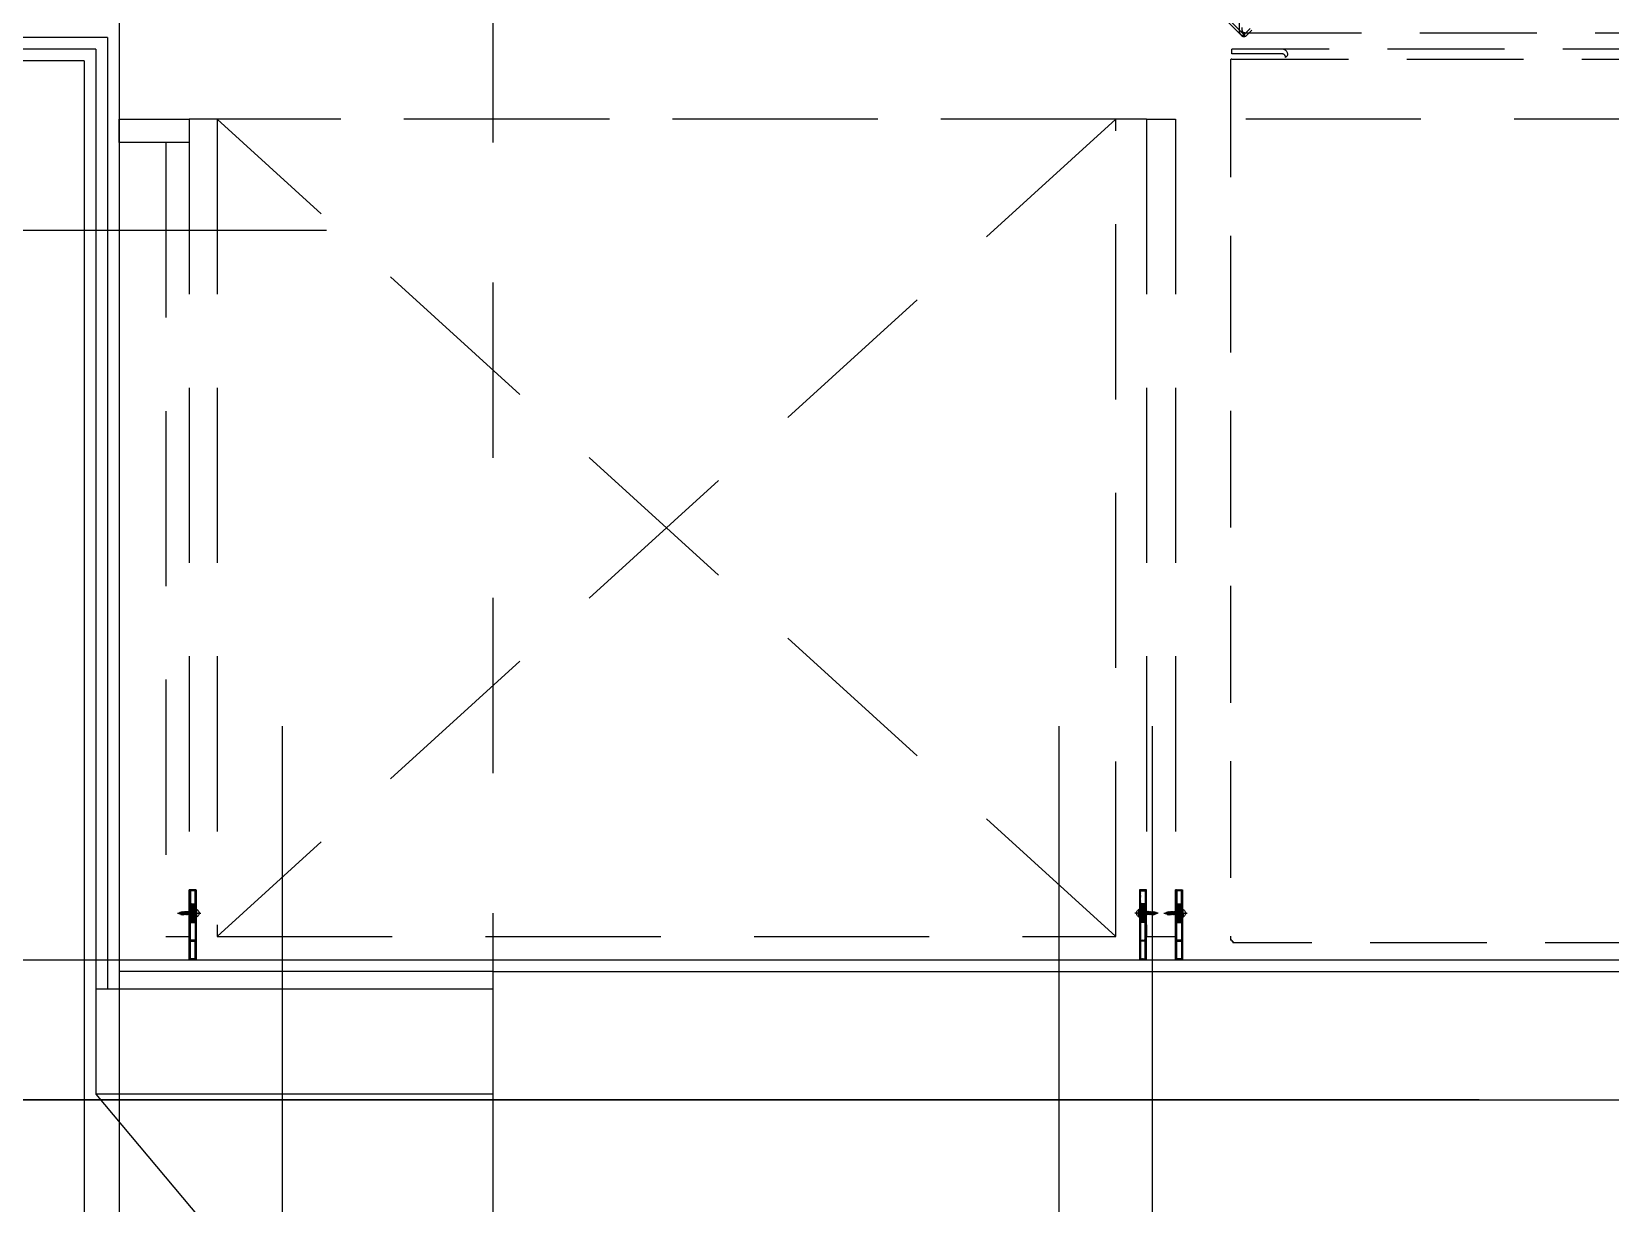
# Model space of a CAD drawing. Header units: millimetres. Extents: x 7294529 to 7346664, y 234399 to 276449.
# Drawn here: x 7334724 to 7336077, y 247201 to 248204 of the extents above; entities that cross this region are included whole.
import ezdxf
from ezdxf.xclip import XClip

# ---------------------------------------------------------------- set-up
doc = ezdxf.new("R2010")
doc.units = ezdxf.units.MM
doc.header["$LTSCALE"] = 100
doc.header["$XCLIPFRAME"] = 2
for name, pattern in [('ST-DASH', [2.7, 1.5, -1.2]), ('U-59B-EX$0$( Hidden )', [0.375, 0.25, -0.125]), ('U-59B-EX$0$CEN', [62, 60, -1, 0, -1]), ('U-59B-EX$0$HID', [2.3, 1.5, -0.8])]:
    doc.linetypes.add(name, pattern=pattern)
for name, color, linetype in [('U-59B-EX$0$CEN', 1, 'U-59B-EX$0$CEN'), ('U-59B-EX$0$CON', 2, 'Continuous'), ('U-59B-EX$0$F-주방가구', 6, 'Continuous'), ('U-59B-EX$0$FIN', 5, 'Continuous'), ('U-59B-EX$0$FUR_미설치가구', 8, 'U-59B-EX$0$HID'), ('U-59B-EX$0$INSUL_line', 8, 'Continuous'), ('U-59B-EX$0$OPEN', 1, 'U-59B-EX$0$HID'), ('U-59B-EX$0$S-ELE', 4, 'Continuous'), ('U-59B-EX$0$WAL', 3, 'Continuous'), ('결로방지', 4, 'ST-DASH')]:
    doc.layers.add(name, color=color, linetype=linetype)
doc.layers.add('U-59B-EX$0$MC', color=152, linetype='Continuous', plot=False)

# ---------------------------------------------------------------- blocks, each defined once
blk = doc.blocks.new('U-59B-EX$0$냉장고_1')
at = {"layer": 'U-59B-EX$0$F-주방가구', "color": 8, "linetype": 'U-59B-EX$0$( Hidden )', "ltscale": 4}
for p, q in [((-756.7, -518.5), (-756.7, 391.1)), ((-779.2, -507.3), (-779.2, 23.5)), ((-765.2, 15), (-765.2, -518.5)), ((0, 0), (0, -517.5)), ((-760.2, -470.5), (-758.2, -472.4)), ((-761.2, -475.4), (-761.2, -518.5)), ((-779.7, -511.8), (-815.1, -511.8)), ((-809.4, -542.8), (-776.8, -510.3)), ((-778.3, -508.8), (-802.6, -533.2)), ((-783.7, -509.8), (-779.7, -509.8)), ((-778.3, -507.4), (-782.8, -502.8)), ((-781.4, -501.4), (-776.8, -506)), ((-779.2, -507.3), (-779.2, -509.3)), ((-777.2, -507.3), (-779.2, -507.3)), ((-777.2, -509.3), (-777.2, -507.3)), ((-761.2, -518.5), (-765.2, -518.5)), ((-755.5, -519.7), (-2.2, -519.7)), ((-2.2, -518.5), (-2.2, -519.7)), ((-2.2, -518.5), (-1.2, -518.5)), ((-1.2, -517.5), (0, -517.5)), ((-1.2, -518.5), (-1.2, -517.5))]:
    blk.add_line(p, q, dxfattribs=at)
for centre, radius, start, end in [((-760.2, -475.5), 5, 90.5, 180), ((-758.2, -475.4), 3, 90.5, 180), ((-781.7, -507.3), 2.5, 270, 0), ((-779.7, -509.3), 0.5, 270, 0), ((-779.7, -509.3), 2.5, 270, 0), ((-779, -508.1), 1, 315, 45), ((-779, -508.1), 3, 315, 45), ((-755.5, -518.5), 1.2, 180, 270)]:
    blk.add_arc(centre, radius, start, end, dxfattribs=at)
blk = doc.blocks.new('U-59B-EX$0$냉장고장_4')
at = {"layer": 'U-59B-EX$0$FUR_미설치가구', "linetype": 'U-59B-EX$0$HID'}
h = blk.add_hatch(dxfattribs=at)
h.set_pattern_fill('ANSI31', color=256, scale=0.1)
h.set_pattern_definition([(45, (-114138.913224, -498505.500459), (-0.00883883476483, 0.00883883476483), [])])
h.paths.add_polyline_path([(20, 262.9), (20, 268.9), (-40, 268.9), (-40, 262.9)])
h.paths.add_polyline_path([(-28, 263.9), (-39, 263.9), (-39, 267.9), (-28, 267.9)], flags=16)
h.paths.add_polyline_path([(-12, 267.9), (3, 267.9), (3, 263.9), (-12, 263.9)], flags=16)
h.paths.add_polyline_path([(4, 267.9), (19, 267.9), (19, 263.9), (4, 263.9)], flags=16)
for p, q in [((-680, 288.9), (0, 288.9)), ((0, 288.9), (0, 268.9)), ((-21.5, 273.1), (-18.4, 274)), ((-20.9, 273.6), (-21.5, 273.1)), ((-21.5, 272.2), (-18.5, 273.1)), ((-21.5, 273.1), (-21, 273)), ((-21, 272.7), (-21.5, 272.2)), ((-21.5, 271.3), (-18.5, 272.3)), ((-21.5, 272.2), (-21, 272.1)), ((-21, 271.8), (-21.5, 271.3)), ((-21.5, 271.3), (-21, 271.2)), ((-21.5, 270.4), (-18.5, 271.3)), ((-21, 270.9), (-21.5, 270.4)), ((-21.4, 274.9), (-18.7, 275.9)), ((-20.9, 275.4), (-21.4, 274.9)), ((-21.4, 274), (-18.4, 275)), ((-21.4, 274.9), (-20.9, 274.8)), ((-20.9, 274.5), (-21.4, 274)), ((-21.4, 274), (-20.9, 273.9)), ((-21.1, 275.8), (-19, 276.8)), ((-20.6, 276.3), (-21.1, 275.8)), ((-21.1, 275.8), (-20.8, 275.7)), ((-21, 273), (-18.9, 273.6)), ((-21, 272.7), (-19, 273.3)), ((-21, 272.7), (-21, 273)), ((-21, 272.1), (-19, 272.7)), ((-21, 271.8), (-19, 272.4)), ((-21, 271.8), (-21, 272.1)), ((-21, 271.2), (-19, 271.8)), ((-21, 270.9), (-19, 271.5)), ((-21, 270.9), (-21, 271.2)), ((-21, 270.3), (-19, 270.9)), ((-21, 269.9), (-19, 270.6)), ((-20.9, 275.4), (-19.2, 276)), ((-20.8, 275.7), (-20.9, 275.4)), ((-20.9, 275.1), (-20.9, 275.4)), ((-20.9, 274.8), (-18.9, 275.4)), ((-20.9, 274.5), (-18.9, 275.1)), ((-20.9, 274.5), (-20.9, 274.8)), ((-20.9, 273.9), (-18.9, 274.5)), ((-20.9, 273.6), (-18.9, 274.2)), ((-20.9, 273.6), (-20.9, 273.9)), ((-20.8, 276.6), (-19.4, 277.6)), ((-20.4, 277.1), (-20.8, 276.6)), ((-20.8, 276.6), (-20.5, 276.5)), ((-20.8, 275.7), (-19.3, 276.3)), ((-20.6, 276.3), (-19.5, 276.9)), ((-20.5, 276.5), (-20.6, 276.3)), ((-20.5, 276.5), (-19.7, 277.1)), ((-20.4, 277.1), (-19.9, 277.7)), ((-19.9, 277.9), (-20.1, 277.5)), ((-19.9, 278.9), (-20, 258.9)), ((-19.9, 277.9), (-19.9, 277.7)), ((-19.9, 277.7), (-19.4, 277.6)), ((-19.4, 277.6), (-19.7, 277.1)), ((-19.7, 277.2), (-19.5, 276.9)), ((-19.5, 276.9), (-19, 276.8)), ((-19, 276.8), (-19.3, 276.3)), ((-19.3, 276.3), (-19.2, 276)), ((-19.2, 276), (-18.7, 275.9)), ((-19, 273.3), (-18.9, 273.6)), ((-19, 273.3), (-18.5, 273.1)), ((-18.5, 273.1), (-19, 272.7)), ((-19, 272.4), (-19, 272.7)), ((-19, 272.4), (-18.5, 272.3)), ((-18.5, 272.3), (-19, 271.8)), ((-19, 271.5), (-19, 271.8)), ((-19, 271.5), (-18.5, 271.3)), ((-18.5, 271.3), (-19, 270.9)), ((-19, 270.6), (-19, 270.9)), ((-19, 270.6), (-18.5, 270.4)), ((-18.7, 275.9), (-18.9, 275.4)), ((-18.9, 275.1), (-18.9, 275.4)), ((-18.9, 275.1), (-18.4, 275)), ((-18.4, 275), (-18.9, 274.5)), ((-18.9, 274.2), (-18.9, 274.5)), ((-18.9, 274.2), (-18.4, 274)), ((-18.4, 274), (-18.9, 273.6)), ((-700, 268.9), (0, 268.9)), ((-700, -551.1), (-700, 268.9)), ((-23.5, 262.6), (-23.5, 262.9)), ((-16.5, 262.8), (-23.5, 262.9)), ((-16.7, 262.3), (-23.3, 262.4)), ((-21.5, 270.4), (-21, 270.3)), ((-21.5, 269.5), (-18.5, 270.4)), ((-21, 269.9), (-21.5, 269.5)), ((-21.5, 269.5), (-21, 269.3)), ((-21.5, 268.5), (-18.5, 269.4)), ((-21, 269), (-21.5, 268.5)), ((-21.5, 268.5), (-21, 268.4)), ((-21.5, 267.5), (-18.5, 268.5)), ((-21, 268), (-21.5, 267.5)), ((-21.5, 266.6), (-18.5, 267.6)), ((-21.5, 267.5), (-21, 267.4)), ((-21, 267.1), (-21.5, 266.6)), ((-21.5, 266.6), (-21, 266.5)), ((-21.5, 265.6), (-18.5, 266.6)), ((-21, 266.1), (-21.5, 265.6)), ((-21.5, 265.6), (-21, 265.5)), ((-18.5, 265.3), (-21.5, 265.3)), ((-21.5, 262.9), (-21.5, 265.3)), ((-21, 269.9), (-21, 270.3)), ((-21, 269.3), (-19, 270)), ((-21, 269), (-19, 269.6)), ((-21, 269), (-21, 269.3)), ((-21, 268.4), (-19, 269)), ((-21, 268), (-19, 268.6)), ((-21, 268), (-21, 268.4)), ((-21, 267.4), (-19, 268)), ((-21, 267.1), (-19, 267.7)), ((-21, 267.1), (-21, 267.4)), ((-21, 266.5), (-19, 267.1)), ((-21, 266.1), (-19, 266.7)), ((-21, 266.1), (-21, 266.5)), ((-21, 265.5), (-19, 266.1)), ((-21, 265.3), (-19, 266)), ((-21, 265.3), (-21, 265.5)), ((-19.8, 261), (-20.2, 261)), ((-20.2, 260.4), (-20.2, 261)), ((-20, 265.3), (-18.5, 265.8)), ((-19.8, 260.4), (-19.8, 261)), ((-18.5, 270.4), (-19, 270)), ((-19, 269.6), (-19, 270)), ((-19, 269.6), (-18.5, 269.4)), ((-18.5, 269.4), (-19, 269)), ((-19, 268.6), (-19, 269)), ((-19, 268.6), (-18.5, 268.5)), ((-18.5, 268.5), (-19, 268)), ((-19, 267.7), (-19, 268)), ((-19, 267.7), (-18.5, 267.6)), ((-18.5, 267.6), (-19, 267.1)), ((-19, 266.7), (-19, 267.1)), ((-19, 266.7), (-18.5, 266.6)), ((-18.5, 266.6), (-19, 266.1)), ((-19, 266), (-19, 266.1)), ((-19, 266), (-18.5, 265.8)), ((-18.5, 265.8), (-19, 265.4)), ((-19, 265.3), (-19, 265.4)), ((-18.5, 262.9), (-18.5, 265.3)), ((-16.5, 262.5), (-16.5, 262.8)), ((0, -525), (-700, 245)), ((-700, -525), (0, 245)), ((-700, -551.1), (0, -551.1)), ((-700, -551.1), (-700, -576.1)), ((-40, -545.2), (-39.9, -545.1)), ((-40, -545.6), (-39.5, -545.1)), ((-40, -546.1), (-39, -545.1)), ((-40, -546.5), (-38.6, -545.1)), ((-40, -547), (-38.1, -545.1)), ((-40, -545.1), (20, -545.1)), ((-40, -551.1), (-40, -545.1)), ((-40, -547.4), (-39, -546.4)), ((-40, -547.9), (-39, -546.9)), ((-40, -548.3), (-39, -547.3)), ((-40, -548.8), (-39, -547.8)), ((-40, -549.2), (-39, -548.2)), ((-40, -549.7), (-39, -548.7)), ((-40, -550.1), (-39, -549.1)), ((-40, -550.6), (-39, -549.6)), ((-40, -551), (-39, -550)), ((20, -551.1), (-40, -551.1)), ((-39.7, -551.1), (-38.7, -550.1)), ((-39.2, -551.1), (-38.2, -550.1)), ((-28, -546.1), (-39, -546.1)), ((-39, -546.1), (-39, -550.1)), ((-39, -550.1), (-28, -550.1)), ((-38.8, -551.1), (-37.8, -550.1)), ((-38.7, -546.1), (-37.7, -545.1)), ((-38.3, -551.1), (-37.3, -550.1)), ((-38.2, -546.1), (-37.2, -545.1)), ((-37.9, -551.1), (-36.9, -550.1)), ((-37.8, -546.1), (-36.8, -545.1)), ((-37.4, -551.1), (-36.4, -550.1)), ((-37.3, -546.1), (-36.3, -545.1)), ((-37, -551.1), (-36, -550.1)), ((-36.9, -546.1), (-35.9, -545.1)), ((-36.5, -551.1), (-35.5, -550.1)), ((-36.4, -546.1), (-35.4, -545.1)), ((-36.1, -551.1), (-35.1, -550.1)), ((-36, -546.1), (-35, -545.1)), ((-35.6, -546.1), (-34.6, -545.1)), ((-35.6, -551.1), (-34.6, -550.1)), ((-35.2, -551.1), (-34.2, -550.1)), ((-35.1, -546.1), (-34.1, -545.1)), ((-34.7, -546.1), (-33.7, -545.1)), ((-34.7, -551.1), (-33.7, -550.1)), ((-34.3, -551.1), (-33.3, -550.1)), ((-34.2, -546.1), (-33.2, -545.1)), ((-33.8, -546.1), (-32.8, -545.1)), ((-33.8, -551.1), (-32.8, -550.1)), ((-33.4, -551.1), (-32.4, -550.1)), ((-33.3, -546.1), (-32.3, -545.1)), ((-32.9, -546.1), (-31.9, -545.1)), ((-32.9, -551.1), (-31.9, -550.1)), ((-32.5, -551.1), (-31.5, -550.1)), ((-32.4, -546.1), (-31.4, -545.1)), ((-32, -546.1), (-31, -545.1)), ((-32, -551.1), (-31, -550.1)), ((-31.6, -551.1), (-30.6, -550.1)), ((-31.5, -546.1), (-30.5, -545.1)), ((-31.1, -546.1), (-30.1, -545.1)), ((-31.1, -551.1), (-30.1, -550.1)), ((-30.7, -551.1), (-29.7, -550.1)), ((-30.6, -546.1), (-29.6, -545.1)), ((-30.2, -546.1), (-29.2, -545.1)), ((-30.2, -551.1), (-29.2, -550.1)), ((-29.8, -551.1), (-28.8, -550.1)), ((-29.7, -546.1), (-28.7, -545.1)), ((-29.3, -546.1), (-28.3, -545.1)), ((-29.3, -551.1), (-28.3, -550.1)), ((-28.9, -551.1), (-22.9, -545.1)), ((-28.8, -546.1), (-27.8, -545.1)), ((-28.4, -546.1), (-27.4, -545.1)), ((-28.4, -551.1), (-22.4, -545.1)), ((-28, -546.2), (-26.9, -545.1)), ((-28, -546.7), (-26.5, -545.1)), ((-28, -547.1), (-26, -545.1)), ((-28, -547.6), (-25.6, -545.1)), ((-28, -548), (-25.1, -545.1)), ((-28, -548.5), (-24.7, -545.1)), ((-28, -548.9), (-24.2, -545.1)), ((-28, -549.4), (-23.8, -545.1)), ((-28, -549.8), (-23.3, -545.1)), ((-28, -551.1), (-22, -545.1)), ((-28, -550.1), (-28, -546.1)), ((-27.5, -551.1), (-21.5, -545.1)), ((-27.1, -551.1), (-21.1, -545.1)), ((-26.6, -551.1), (-20.6, -545.1)), ((-26.2, -551.1), (-20.2, -545.1)), ((-25.7, -551.1), (-19.7, -545.1)), ((-25.3, -551.1), (-19.3, -545.1)), ((-24.8, -551.1), (-18.8, -545.1)), ((-24.4, -551.1), (-18.4, -545.1)), ((-23.9, -551.1), (-17.9, -545.1)), ((-23.5, -544.9), (-23.5, -545.2)), ((-16.5, -545.1), (-23.5, -545.2)), ((-23.5, -551.1), (-17.5, -545.1)), ((-16.7, -544.6), (-23.3, -544.7)), ((-23, -551.1), (-17, -545.1)), ((-22.6, -551.1), (-16.6, -545.1)), ((-22.1, -551.1), (-16.1, -545.1)), ((-21.7, -551.1), (-15.7, -545.1)), ((-21.5, -545.1), (-21.5, -547.6)), ((-18.5, -547.6), (-21.5, -547.6)), ((-21.5, -547.9), (-21, -547.8)), ((-21, -548.4), (-21.5, -547.9)), ((-21.5, -547.9), (-18.5, -548.9)), ((-21.5, -548.9), (-21, -548.8)), ((-21, -549.4), (-21.5, -548.9)), ((-21.5, -548.9), (-18.5, -549.8)), ((-21.5, -549.8), (-21, -549.7)), ((-21, -550.3), (-21.5, -549.8)), ((-21.5, -549.8), (-18.5, -550.8)), ((-21.5, -550.8), (-21, -550.6)), ((-21, -551.2), (-21.5, -550.8)), ((-21.5, -550.8), (-18.5, -551.7)), ((-21.5, -551.7), (-21, -551.6)), ((-21, -552.2), (-21.5, -551.7)), ((-21.5, -551.7), (-18.5, -552.7)), ((-21.5, -552.7), (-21, -552.5)), ((-21, -553.1), (-21.5, -552.7)), ((-21.5, -552.7), (-18.5, -553.6)), ((-21.5, -553.6), (-21, -553.5)), ((-21, -554.1), (-21.5, -553.6)), ((-21.5, -553.6), (-18.5, -554.6)), ((-21.5, -554.5), (-21, -554.3)), ((-21, -554.9), (-21.5, -554.5)), ((-21.5, -554.5), (-18.5, -555.4)), ((-21.2, -551.1), (-15.2, -545.1)), ((-21, -547.6), (-19, -548.3)), ((-21, -547.6), (-21, -547.8)), ((-21, -547.8), (-19, -548.4)), ((-21, -548.4), (-21, -548.8)), ((-21, -548.4), (-19, -549)), ((-21, -548.8), (-19, -549.4)), ((-21, -549.4), (-21, -549.7)), ((-21, -549.4), (-19, -550)), ((-21, -549.7), (-19, -550.3)), ((-21, -550.3), (-21, -550.6)), ((-21, -550.3), (-19, -550.9)), ((-21, -550.6), (-19, -551.3)), ((-21, -551.2), (-21, -551.6)), ((-21, -551.2), (-19, -551.9)), ((-21, -551.6), (-19, -552.2)), ((-21, -552.2), (-21, -552.5)), ((-21, -552.2), (-19, -552.8)), ((-21, -552.5), (-19, -553.2)), ((-21, -553.1), (-21, -553.5)), ((-21, -553.1), (-19, -553.8)), ((-21, -553.5), (-19, -554.1)), ((-21, -554.1), (-19, -554.7)), ((-21, -554.1), (-21, -554.3)), ((-21, -554.3), (-19, -555)), ((-20.8, -551.1), (-14.8, -545.1)), ((-20.3, -551.1), (-14.3, -545.1)), ((-20.2, -542.6), (-20.2, -543.3)), ((-19.8, -543.3), (-20.2, -543.3)), ((-19.9, -561.1), (-20, -541.1)), ((-20, -547.6), (-18.5, -548.1)), ((-19.9, -551.1), (-13.9, -545.1)), ((-19.8, -542.6), (-19.8, -543.3)), ((-19.4, -551.1), (-13.4, -545.1)), ((-19, -551.1), (-13, -545.1)), ((-19, -547.6), (-19, -547.7)), ((-18.5, -548.1), (-19, -547.7)), ((-19, -548.3), (-18.5, -548.1)), ((-19, -548.3), (-19, -548.4)), ((-18.5, -548.9), (-19, -548.4)), ((-19, -549), (-18.5, -548.9)), ((-19, -549), (-19, -549.4)), ((-18.5, -549.8), (-19, -549.4)), ((-19, -550), (-18.5, -549.8)), ((-19, -550), (-19, -550.3)), ((-18.5, -550.8), (-19, -550.3)), ((-19, -550.9), (-18.5, -550.8)), ((-19, -550.9), (-19, -551.3)), ((-18.5, -551.7), (-19, -551.3)), ((-19, -551.9), (-18.5, -551.7)), ((-19, -551.9), (-19, -552.2)), ((-18.5, -552.7), (-19, -552.2)), ((-19, -552.8), (-18.5, -552.7)), ((-19, -552.8), (-19, -553.2)), ((-18.5, -553.6), (-19, -553.2)), ((-19, -553.8), (-18.5, -553.6)), ((-19, -553.8), (-19, -554.1)), ((-18.5, -554.6), (-19, -554.1)), ((-18.5, -545.1), (-18.5, -547.6)), ((-18.5, -551.1), (-12.5, -545.1)), ((-18.1, -551.1), (-12.1, -545.1)), ((-17.7, -551.1), (-11.7, -545.1)), ((-17.2, -551.1), (-11.2, -545.1)), ((-16.8, -551.1), (-12, -546.4)), ((-16.5, -544.8), (-16.5, -545.1)), ((-16.3, -551.1), (-12, -546.8)), ((-15.9, -551.1), (-12, -547.3)), ((-15.4, -551.1), (-12, -547.7)), ((-15, -551.1), (-12, -548.2)), ((-14.5, -551.1), (-12, -548.6)), ((-14.1, -551.1), (-12, -549.1)), ((-13.6, -551.1), (-12, -549.5)), ((-13.2, -551.1), (-12, -550)), ((-12.7, -551.1), (-11.7, -550.1)), ((-12.3, -551.1), (-11.3, -550.1)), ((-12, -546.1), (3, -546.1)), ((-12, -550.1), (-12, -546.1)), ((3, -550.1), (-12, -550.1)), ((-11.8, -546.1), (-10.8, -545.1)), ((-11.8, -551.1), (-10.8, -550.1)), ((-11.4, -551.1), (-10.4, -550.1)), ((-11.3, -546.1), (-10.3, -545.1)), ((-10.9, -546.1), (-9.9, -545.1)), ((-10.9, -551.1), (-9.9, -550.1)), ((-10.5, -551.1), (-9.5, -550.1)), ((-10.4, -546.1), (-9.4, -545.1)), ((-10, -546.1), (-9, -545.1)), ((-10, -551.1), (-9, -550.1)), ((-9.6, -551.1), (-8.6, -550.1)), ((-9.5, -546.1), (-8.5, -545.1)), ((-9.1, -546.1), (-8.1, -545.1)), ((-9.1, -551.1), (-8.1, -550.1)), ((-8.7, -551.1), (-7.7, -550.1)), ((-8.6, -546.1), (-7.6, -545.1)), ((-8.2, -546.1), (-7.2, -545.1)), ((-8.2, -551.1), (-7.2, -550.1)), ((-7.8, -551.1), (-6.8, -550.1)), ((-7.7, -546.1), (-6.7, -545.1)), ((-7.3, -546.1), (-6.3, -545.1)), ((-7.3, -551.1), (-6.3, -550.1)), ((-6.9, -551.1), (-5.9, -550.1)), ((-6.8, -546.1), (-5.8, -545.1)), ((-6.4, -546.1), (-5.4, -545.1)), ((-6.4, -551.1), (-5.4, -550.1)), ((-6, -551.1), (-5, -550.1)), ((-5.9, -546.1), (-4.9, -545.1)), ((-5.5, -546.1), (-4.5, -545.1)), ((-5.5, -551.1), (-4.5, -550.1)), ((-5.1, -551.1), (-4.1, -550.1)), ((-5, -546.1), (-4, -545.1)), ((-4.6, -546.1), (-3.6, -545.1)), ((-4.6, -551.1), (-3.6, -550.1)), ((-4.2, -551.1), (-3.2, -550.1)), ((-4.1, -546.1), (-3.1, -545.1)), ((-3.7, -546.1), (-2.7, -545.1)), ((-3.7, -551.1), (-2.7, -550.1)), ((-3.3, -551.1), (-2.3, -550.1)), ((-3.2, -546.1), (-2.2, -545.1)), ((-2.8, -546.1), (-1.8, -545.1)), ((-2.8, -551.1), (-1.8, -550.1)), ((-2.4, -551.1), (-1.4, -550.1)), ((-2.3, -546.1), (-1.3, -545.1)), ((-1.9, -546.1), (-0.9, -545.1)), ((-1.9, -551.1), (-0.9, -550.1)), ((-1.5, -551.1), (-0.5, -550.1)), ((-1.4, -546.1), (-0.4, -545.1)), ((-1, -546.1), (0, -545.1)), ((-1, -551.1), (0, -550.1)), ((-0.6, -551.1), (0.4, -550.1)), ((-0.5, -546.1), (0.5, -545.1)), ((-0.1, -546.1), (0.9, -545.1)), ((-0.1, -551.1), (0.9, -550.1)), ((0, -551.1), (0, -576.1)), ((0.3, -551.1), (1.3, -550.1)), ((0.4, -546.1), (1.4, -545.1)), ((0.8, -546.1), (1.8, -545.1)), ((0.8, -551.1), (1.8, -550.1)), ((1.2, -551.1), (2.2, -550.1)), ((1.3, -546.1), (2.3, -545.1)), ((1.7, -546.1), (2.7, -545.1)), ((1.7, -551.1), (2.7, -550.1)), ((2.1, -551.1), (4, -549.2)), ((2.2, -546.1), (3.2, -545.1)), ((2.6, -546.1), (3.6, -545.1)), ((2.6, -551.1), (4, -549.7)), ((3, -546.2), (4.1, -545.1)), ((3, -546.6), (4.5, -545.1)), ((3, -547.1), (5, -545.1)), ((3, -546.1), (3, -550.1)), ((3, -547.5), (4, -546.5)), ((3, -548), (4, -547)), ((3, -548.4), (4, -547.4)), ((3, -548.9), (4, -547.9)), ((3, -549.3), (4, -548.3)), ((3, -549.8), (4, -548.8)), ((3, -551.1), (4, -550.1)), ((3.5, -551.1), (4.5, -550.1)), ((3.9, -551.1), (4.9, -550.1)), ((4, -546.1), (19, -546.1)), ((4, -550.1), (4, -546.1)), ((19, -550.1), (4, -550.1)), ((4.3, -551.1), (5.3, -550.1)), ((4.4, -546.1), (5.4, -545.1)), ((4.8, -551.1), (5.8, -550.1)), ((4.9, -546.1), (5.9, -545.1)), ((5.2, -551.1), (6.2, -550.1)), ((5.3, -546.1), (6.3, -545.1)), ((5.7, -551.1), (6.7, -550.1)), ((5.8, -546.1), (6.8, -545.1)), ((6.1, -551.1), (7.1, -550.1)), ((6.2, -546.1), (7.2, -545.1)), ((6.6, -551.1), (7.6, -550.1)), ((6.7, -546.1), (7.7, -545.1)), ((7, -551.1), (8, -550.1)), ((7.1, -546.1), (8.1, -545.1)), ((7.5, -551.1), (8.5, -550.1)), ((7.6, -546.1), (8.6, -545.1)), ((7.9, -551.1), (8.9, -550.1)), ((8, -546.1), (9, -545.1)), ((8.4, -551.1), (9.4, -550.1)), ((8.5, -546.1), (9.5, -545.1)), ((8.8, -551.1), (9.8, -550.1)), ((8.9, -546.1), (9.9, -545.1)), ((9.3, -546.1), (10.3, -545.1)), ((9.3, -551.1), (10.3, -550.1)), ((9.7, -551.1), (10.7, -550.1)), ((9.8, -546.1), (10.8, -545.1)), ((10.2, -546.1), (11.2, -545.1)), ((10.2, -551.1), (11.2, -550.1)), ((10.6, -551.1), (11.6, -550.1)), ((10.7, -546.1), (11.7, -545.1)), ((11.1, -546.1), (12.1, -545.1)), ((11.1, -551.1), (12.1, -550.1)), ((11.5, -551.1), (12.5, -550.1)), ((11.6, -546.1), (12.6, -545.1)), ((12, -546.1), (13, -545.1)), ((12, -551.1), (13, -550.1)), ((12.4, -551.1), (13.4, -550.1)), ((12.5, -546.1), (13.5, -545.1)), ((12.9, -546.1), (13.9, -545.1)), ((12.9, -551.1), (13.9, -550.1)), ((13.3, -551.1), (14.3, -550.1)), ((13.4, -546.1), (14.4, -545.1)), ((13.8, -546.1), (14.8, -545.1)), ((13.8, -551.1), (14.8, -550.1)), ((14.2, -551.1), (15.2, -550.1)), ((14.3, -546.1), (15.3, -545.1)), ((14.7, -546.1), (15.7, -545.1)), ((14.7, -551.1), (15.7, -550.1)), ((15.1, -551.1), (16.1, -550.1)), ((15.2, -546.1), (16.2, -545.1)), ((15.6, -546.1), (16.6, -545.1)), ((15.6, -551.1), (16.6, -550.1)), ((16, -551.1), (17, -550.1)), ((16.1, -546.1), (17.1, -545.1)), ((16.5, -546.1), (17.5, -545.1)), ((16.5, -551.1), (17.5, -550.1)), ((16.9, -551.1), (17.9, -550.1)), ((17, -546.1), (18, -545.1)), ((17.4, -546.1), (18.4, -545.1)), ((17.4, -551.1), (18.4, -550.1)), ((17.8, -551.1), (18.8, -550.1)), ((17.9, -546.1), (18.9, -545.1)), ((18.3, -546.1), (19.3, -545.1)), ((18.3, -551.1), (20, -549.4)), ((18.7, -551.1), (20, -549.9)), ((18.8, -546.1), (19.8, -545.1)), ((19, -546.4), (20, -545.4)), ((19, -546.8), (20, -545.8)), ((19, -546.1), (19, -550.1)), ((19, -547.3), (20, -546.3)), ((19, -547.7), (20, -546.7)), ((19, -548.2), (20, -547.2)), ((19, -548.6), (20, -547.6)), ((19, -549.1), (20, -548.1)), ((19, -549.5), (20, -548.5)), ((19, -550), (20, -549)), ((19.2, -551.1), (20, -550.3)), ((19.6, -551.1), (20, -550.7)), ((20, -545.1), (20, -551.1)), ((-21.5, -555.4), (-21, -555.3)), ((-20.9, -555.9), (-21.5, -555.4)), ((-21.5, -555.4), (-18.4, -556.3)), ((-21.4, -556.3), (-20.9, -556.2)), ((-20.9, -556.8), (-21.4, -556.3)), ((-21.4, -556.3), (-18.4, -557.2)), ((-21.4, -557.2), (-20.9, -557.1)), ((-20.9, -557.7), (-21.4, -557.2)), ((-21.4, -557.2), (-18.7, -558.1)), ((-21.1, -558.1), (-20.8, -558)), ((-20.6, -558.6), (-21.1, -558.1)), ((-21.1, -558.1), (-19, -559)), ((-21, -554.9), (-21, -555.3)), ((-21, -554.9), (-19, -555.6)), ((-21, -555.3), (-18.9, -555.9)), ((-20.9, -555.9), (-20.9, -556.2)), ((-20.9, -555.9), (-18.9, -556.5)), ((-20.9, -556.2), (-18.9, -556.8)), ((-20.9, -556.8), (-20.9, -557.1)), ((-20.9, -556.8), (-18.9, -557.4)), ((-20.9, -557.1), (-18.9, -557.7)), ((-20.9, -557.4), (-20.9, -557.7)), ((-20.8, -558), (-20.9, -557.7)), ((-20.9, -557.7), (-19.2, -558.3)), ((-20.8, -558), (-19.3, -558.6)), ((-20.8, -558.9), (-20.5, -558.8)), ((-20.4, -559.4), (-20.8, -558.9)), ((-20.8, -558.9), (-19.4, -559.9)), ((-20.8, -568.4), (-19.4, -567.4)), ((-20.4, -567.9), (-20.8, -568.4)), ((-20.5, -558.8), (-20.6, -558.6)), ((-20.6, -558.6), (-19.5, -559.2)), ((-20.5, -558.8), (-19.7, -559.4)), ((-20.5, -568.5), (-19.7, -567.9)), ((-20.4, -559.4), (-19.9, -560)), ((-20.4, -567.9), (-19.9, -567.3)), ((-19.9, -560.1), (-20.1, -559.8)), ((-19.9, -567.1), (-20.1, -567.5)), ((-19.9, -566.1), (-20, -586.1)), ((-19.9, -560), (-19.4, -559.9)), ((-19.9, -560.1), (-19.9, -560)), ((-19.9, -567.1), (-19.9, -567.3)), ((-19.9, -567.3), (-19.4, -567.4)), ((-19.7, -559.4), (-19.5, -559.2)), ((-19.4, -559.9), (-19.7, -559.4)), ((-19.4, -567.4), (-19.7, -567.9)), ((-19.7, -567.8), (-19.5, -568.1)), ((-19.5, -559.2), (-19, -559)), ((-19.3, -558.6), (-19.2, -558.3)), ((-19, -559), (-19.3, -558.6)), ((-19.2, -558.3), (-18.7, -558.1)), ((-19, -554.7), (-18.5, -554.6)), ((-19, -554.7), (-19, -555)), ((-18.5, -555.4), (-19, -555)), ((-19, -555.6), (-18.5, -555.4)), ((-19, -555.6), (-18.9, -555.9)), ((-18.4, -556.3), (-18.9, -555.9)), ((-18.9, -556.5), (-18.4, -556.3)), ((-18.9, -556.5), (-18.9, -556.8)), ((-18.4, -557.2), (-18.9, -556.8)), ((-18.9, -557.4), (-18.4, -557.2)), ((-18.9, -557.4), (-18.9, -557.7)), ((-18.7, -558.1), (-18.9, -557.7)), ((-700, -576.1), (0, -576.1)), ((-700, -1706.1), (-700, -576.1)), ((-40, -576.2), (-39.9, -576.1)), ((-40, -576.7), (-39.5, -576.1)), ((-40, -577.1), (-39, -576.1)), ((-40, -577.6), (-38.6, -576.1)), ((-40, -578), (-38.1, -576.1)), ((20, -576.1), (-40, -576.1)), ((-40, -576.1), (-40, -582.1)), ((-40, -578.5), (-39, -577.5)), ((-40, -578.9), (-39, -577.9)), ((-40, -579.4), (-39, -578.4)), ((-40, -579.8), (-39, -578.8)), ((-40, -580.3), (-39, -579.3)), ((-40, -580.7), (-39, -579.7)), ((-40, -581.2), (-39, -580.2)), ((-40, -581.6), (-39, -580.6)), ((-40, -582.1), (-39, -581.1)), ((-39.6, -582.1), (-38.6, -581.1)), ((-39.2, -582.1), (-38.2, -581.1)), ((-39, -577.1), (-28, -577.1)), ((-39, -581.1), (-39, -577.1)), ((-28, -581.1), (-39, -581.1)), ((-38.7, -577.1), (-37.7, -576.1)), ((-38.7, -582.1), (-37.7, -581.1)), ((-38.3, -582.1), (-37.3, -581.1)), ((-38.2, -577.1), (-37.2, -576.1)), ((-37.8, -577.1), (-36.8, -576.1)), ((-37.8, -582.1), (-36.8, -581.1)), ((-37.4, -582.1), (-36.4, -581.1)), ((-37.3, -577.1), (-36.3, -576.1)), ((-36.9, -577.1), (-35.9, -576.1)), ((-36.9, -582.1), (-35.9, -581.1)), ((-36.5, -582.1), (-35.5, -581.1)), ((-36.4, -577.1), (-35.4, -576.1)), ((-36, -577.1), (-35, -576.1)), ((-36, -582.1), (-35, -581.1)), ((-35.6, -582.1), (-34.6, -581.1)), ((-35.5, -577.1), (-34.5, -576.1)), ((-35.1, -577.1), (-34.1, -576.1)), ((-35.1, -582.1), (-34.1, -581.1)), ((-34.7, -582.1), (-33.7, -581.1)), ((-34.6, -577.1), (-33.6, -576.1)), ((-34.2, -577.1), (-33.2, -576.1)), ((-34.2, -582.1), (-33.2, -581.1)), ((-33.8, -582.1), (-32.8, -581.1)), ((-33.7, -577.1), (-32.7, -576.1)), ((-33.3, -577.1), (-32.3, -576.1)), ((-33.3, -582.1), (-32.3, -581.1)), ((-32.9, -582.1), (-31.9, -581.1)), ((-32.8, -577.1), (-31.8, -576.1)), ((-32.4, -577.1), (-31.4, -576.1)), ((-32.4, -582.1), (-31.4, -581.1)), ((-32, -582.1), (-31, -581.1)), ((-31.9, -577.1), (-30.9, -576.1)), ((-31.5, -577.1), (-30.5, -576.1)), ((-31.5, -582.1), (-30.5, -581.1)), ((-31.1, -582.1), (-30.1, -581.1)), ((-31, -577.1), (-30, -576.1)), ((-30.6, -577.1), (-29.6, -576.1)), ((-30.6, -582.1), (-29.6, -581.1)), ((-30.2, -582.1), (-29.2, -581.1)), ((-30.1, -577.1), (-29.1, -576.1)), ((-29.7, -577.1), (-28.7, -576.1)), ((-29.7, -582.1), (-28.7, -581.1)), ((-29.3, -582.1), (-28.3, -581.1)), ((-29.2, -577.1), (-28.2, -576.1)), ((-28.8, -577.1), (-27.8, -576.1)), ((-28.8, -582.1), (-22.8, -576.1)), ((-28.4, -582.1), (-22.4, -576.1)), ((-28.3, -577.1), (-27.3, -576.1)), ((-28, -577.3), (-26.9, -576.1)), ((-28, -577.7), (-26.4, -576.1)), ((-28, -578.1), (-26, -576.1)), ((-28, -578.6), (-25.5, -576.1)), ((-28, -579), (-25.1, -576.1)), ((-28, -579.5), (-24.6, -576.1)), ((-28, -579.9), (-24.2, -576.1)), ((-28, -580.4), (-23.7, -576.1)), ((-28, -580.8), (-23.3, -576.1)), ((-28, -577.1), (-28, -581.1)), ((-27.9, -582.1), (-21.9, -576.1)), ((-27.5, -582.1), (-21.5, -576.1)), ((-27, -582.1), (-21, -576.1)), ((-26.6, -582.1), (-20.6, -576.1)), ((-26.1, -582.1), (-20.1, -576.1)), ((-25.7, -582.1), (-19.7, -576.1)), ((-25.2, -582.1), (-19.2, -576.1)), ((-24.8, -582.1), (-18.8, -576.1)), ((-24.4, -582.1), (-18.4, -576.1)), ((-23.9, -582.1), (-17.9, -576.1)), ((-23.5, -582.1), (-17.5, -576.1)), ((-23, -582.1), (-17, -576.1)), ((-22.6, -582.1), (-16.6, -576.1)), ((-22.1, -582.1), (-16.1, -576.1)), ((-21.7, -582.1), (-15.7, -576.1)), ((-21.5, -571.9), (-18.4, -571)), ((-20.9, -571.4), (-21.5, -571.9)), ((-21.5, -572.8), (-18.5, -571.9)), ((-21.5, -571.9), (-21, -572)), ((-21, -572.3), (-21.5, -572.8)), ((-21.5, -573.7), (-18.5, -572.7)), ((-21.5, -572.8), (-21, -572.9)), ((-21, -573.2), (-21.5, -573.7)), ((-21.5, -573.7), (-21, -573.8)), ((-21.5, -574.6), (-18.5, -573.7)), ((-21, -574.1), (-21.5, -574.6)), ((-21.5, -574.6), (-21, -574.7)), ((-21.5, -575.5), (-18.5, -574.6)), ((-21, -575.1), (-21.5, -575.5)), ((-21.5, -575.5), (-21, -575.7)), ((-21.5, -576.5), (-18.5, -575.6)), ((-21, -576), (-21.5, -576.5)), ((-21.5, -576.5), (-21, -576.6)), ((-21.5, -577.5), (-18.5, -576.5)), ((-21, -577), (-21.5, -577.5)), ((-21.5, -578.4), (-18.5, -577.4)), ((-21.5, -577.5), (-21, -577.6)), ((-21, -577.9), (-21.5, -578.4)), ((-21.5, -578.4), (-21, -578.5)), ((-21.5, -579.4), (-18.5, -578.4)), ((-21, -578.9), (-21.5, -579.4)), ((-21.5, -579.4), (-21, -579.5)), ((-18.5, -579.7), (-21.5, -579.7)), ((-21.5, -582.1), (-21.5, -579.7)), ((-21.4, -570.1), (-18.7, -569.1)), ((-20.9, -569.6), (-21.4, -570.1)), ((-21.4, -571), (-18.4, -570)), ((-21.4, -570.1), (-20.9, -570.2)), ((-20.9, -570.5), (-21.4, -571)), ((-21.4, -571), (-20.9, -571.1)), ((-21.2, -582.1), (-15.2, -576.1)), ((-21.1, -569.2), (-19, -568.2)), ((-20.6, -568.7), (-21.1, -569.2)), ((-21.1, -569.2), (-20.8, -569.3)), ((-21, -572), (-18.9, -571.4)), ((-21, -572.3), (-19, -571.7)), ((-21, -572.3), (-21, -572)), ((-21, -572.9), (-19, -572.3)), ((-21, -573.2), (-19, -572.6)), ((-21, -573.2), (-21, -572.9)), ((-21, -573.8), (-19, -573.2)), ((-21, -574.1), (-19, -573.5)), ((-21, -574.1), (-21, -573.8)), ((-21, -574.7), (-19, -574.1)), ((-21, -575.1), (-19, -574.4)), ((-21, -575.1), (-21, -574.7)), ((-21, -575.7), (-19, -575)), ((-21, -576), (-19, -575.4)), ((-21, -576), (-21, -575.7)), ((-21, -576.6), (-19, -576)), ((-21, -577), (-19, -576.4)), ((-21, -577), (-21, -576.6)), ((-21, -577.6), (-19, -577)), ((-21, -577.9), (-19, -577.3)), ((-21, -577.9), (-21, -577.6)), ((-21, -578.5), (-19, -577.9)), ((-21, -578.9), (-19, -578.3)), ((-21, -578.9), (-21, -578.5)), ((-21, -579.5), (-19, -578.9)), ((-21, -579.7), (-19, -579)), ((-21, -579.7), (-21, -579.5)), ((-20.9, -569.6), (-19.2, -569)), ((-20.8, -569.3), (-20.9, -569.6)), ((-20.9, -569.9), (-20.9, -569.6)), ((-20.9, -570.2), (-18.9, -569.6)), ((-20.9, -570.5), (-18.9, -569.9)), ((-20.9, -570.5), (-20.9, -570.2)), ((-20.9, -571.1), (-18.9, -570.5)), ((-20.9, -571.4), (-18.9, -570.8)), ((-20.9, -571.4), (-20.9, -571.1)), ((-20.8, -568.4), (-20.5, -568.5)), ((-20.8, -569.3), (-19.3, -568.7)), ((-20.8, -582.1), (-14.8, -576.1)), ((-20.6, -568.7), (-19.5, -568.1)), ((-20.5, -568.5), (-20.6, -568.7)), ((-20.3, -582.1), (-14.3, -576.1)), ((-20, -579.7), (-18.5, -579.2)), ((-19.9, -582.1), (-13.9, -576.1)), ((-19.5, -568.1), (-19, -568.2)), ((-19.4, -582.1), (-13.4, -576.1)), ((-19, -568.2), (-19.3, -568.7)), ((-19.3, -568.7), (-19.2, -569)), ((-19.2, -569), (-18.7, -569.1)), ((-19, -571.7), (-18.9, -571.4)), ((-19, -571.7), (-18.5, -571.9)), ((-18.5, -571.9), (-19, -572.3)), ((-19, -572.6), (-19, -572.3)), ((-19, -572.6), (-18.5, -572.7)), ((-18.5, -572.7), (-19, -573.2)), ((-19, -573.5), (-19, -573.2)), ((-19, -573.5), (-18.5, -573.7)), ((-18.5, -573.7), (-19, -574.1)), ((-19, -574.4), (-19, -574.1)), ((-19, -574.4), (-18.5, -574.6)), ((-18.5, -574.6), (-19, -575)), ((-19, -575.4), (-19, -575)), ((-19, -575.4), (-18.5, -575.6)), ((-18.5, -575.6), (-19, -576)), ((-19, -576.4), (-19, -576)), ((-19, -582.1), (-13, -576.1)), ((-19, -576.4), (-18.5, -576.5)), ((-18.5, -576.5), (-19, -577)), ((-19, -577.3), (-19, -577)), ((-19, -577.3), (-18.5, -577.4)), ((-18.5, -577.4), (-19, -577.9)), ((-19, -578.3), (-19, -577.9)), ((-19, -578.3), (-18.5, -578.4)), ((-18.5, -578.4), (-19, -578.9)), ((-19, -579), (-19, -578.9)), ((-19, -579), (-18.5, -579.2)), ((-18.5, -579.2), (-19, -579.6)), ((-19, -579.7), (-19, -579.6)), ((-18.7, -569.1), (-18.9, -569.6)), ((-18.9, -569.9), (-18.9, -569.6)), ((-18.9, -569.9), (-18.4, -570)), ((-18.4, -570), (-18.9, -570.5)), ((-18.9, -570.8), (-18.9, -570.5)), ((-18.9, -570.8), (-18.4, -571)), ((-18.4, -571), (-18.9, -571.4)), ((-18.5, -582.1), (-12.5, -576.1)), ((-18.5, -582.1), (-18.5, -579.7)), ((-18.1, -582.1), (-12.1, -576.1)), ((-17.6, -582.1), (-11.6, -576.1)), ((-17.2, -582.1), (-11.2, -576.1)), ((-16.7, -582.1), (-12, -577.4)), ((-16.3, -582.1), (-12, -577.9)), ((-15.8, -582.1), (-12, -578.3)), ((-15.4, -582.1), (-12, -578.8)), ((-14.9, -582.1), (-12, -579.2)), ((-14.5, -582.1), (-12, -579.7)), ((-14, -582.1), (-12, -580.1)), ((-13.6, -582.1), (-12, -580.6)), ((-13.1, -582.1), (-12, -581)), ((-12.7, -582.1), (-11.7, -581.1)), ((-12.2, -582.1), (-11.2, -581.1)), ((3, -577.1), (-12, -577.1)), ((-12, -577.1), (-12, -581.1)), ((-12, -581.1), (3, -581.1)), ((-11.8, -582.1), (-10.8, -581.1)), ((-11.7, -577.1), (-10.7, -576.1)), ((-11.3, -577.1), (-10.3, -576.1)), ((-11.3, -582.1), (-10.3, -581.1)), ((-10.9, -582.1), (-9.9, -581.1)), ((-10.8, -577.1), (-9.8, -576.1)), ((-10.4, -577.1), (-9.4, -576.1)), ((-10.4, -582.1), (-9.4, -581.1)), ((-10, -582.1), (-9, -581.1)), ((-9.9, -577.1), (-8.9, -576.1)), ((-9.5, -577.1), (-8.5, -576.1)), ((-9.5, -582.1), (-8.5, -581.1)), ((-9.1, -582.1), (-8.1, -581.1)), ((-9, -577.1), (-8, -576.1)), ((-8.6, -577.1), (-7.6, -576.1)), ((-8.6, -582.1), (-7.6, -581.1)), ((-8.2, -582.1), (-7.2, -581.1)), ((-8.1, -577.1), (-7.1, -576.1)), ((-7.7, -577.1), (-6.7, -576.1)), ((-7.7, -582.1), (-6.7, -581.1)), ((-7.3, -582.1), (-6.3, -581.1)), ((-7.2, -577.1), (-6.2, -576.1)), ((-6.8, -577.1), (-5.8, -576.1)), ((-6.8, -582.1), (-5.8, -581.1)), ((-6.4, -582.1), (-5.4, -581.1)), ((-6.3, -577.1), (-5.3, -576.1)), ((-5.9, -577.1), (-4.9, -576.1)), ((-5.9, -582.1), (-4.9, -581.1)), ((-5.5, -582.1), (-4.5, -581.1)), ((-5.4, -577.1), (-4.4, -576.1)), ((-5, -577.1), (-4, -576.1)), ((-5, -582.1), (-4, -581.1)), ((-4.6, -582.1), (-3.6, -581.1)), ((-4.5, -577.1), (-3.5, -576.1)), ((-4.1, -577.1), (-3.1, -576.1)), ((-4.1, -582.1), (-3.1, -581.1)), ((-3.7, -582.1), (-2.7, -581.1)), ((-3.6, -577.1), (-2.6, -576.1)), ((-3.2, -577.1), (-2.2, -576.1)), ((-3.2, -582.1), (-2.2, -581.1)), ((-2.8, -582.1), (-1.8, -581.1)), ((-2.7, -577.1), (-1.7, -576.1)), ((-2.3, -577.1), (-1.3, -576.1)), ((-2.3, -582.1), (-1.3, -581.1)), ((-1.9, -582.1), (-0.9, -581.1)), ((-1.8, -577.1), (-0.8, -576.1)), ((-1.5, -582.1), (-0.5, -581.1)), ((-1.4, -577.1), (-0.4, -576.1)), ((-1, -582.1), (0, -581.1)), ((-0.9, -577.1), (0.1, -576.1)), ((-0.6, -582.1), (0.4, -581.1)), ((-0.5, -577.1), (0.5, -576.1)), ((-0.1, -582.1), (0.9, -581.1)), ((0, -577.1), (1, -576.1)), ((0.3, -582.1), (1.3, -581.1)), ((0.4, -577.1), (1.4, -576.1)), ((0.8, -582.1), (1.8, -581.1)), ((0.9, -577.1), (1.9, -576.1)), ((1.2, -582.1), (2.2, -581.1)), ((1.3, -577.1), (2.3, -576.1)), ((1.7, -582.1), (2.7, -581.1)), ((1.8, -577.1), (2.8, -576.1)), ((2.1, -582.1), (4, -580.3)), ((2.2, -577.1), (3.2, -576.1)), ((2.6, -582.1), (4, -580.7)), ((2.7, -577.1), (3.7, -576.1)), ((3, -577.2), (4.1, -576.1)), ((3, -577.7), (4.5, -576.1)), ((3, -578.1), (5, -576.1)), ((3, -581.1), (3, -577.1)), ((3, -578.6), (4, -577.6)), ((3, -579), (4, -578)), ((3, -579.5), (4, -578.5)), ((3, -579.9), (4, -578.9)), ((3, -580.4), (4, -579.4)), ((3, -580.8), (4, -579.8)), ((3, -582.1), (4, -581.1)), ((3.5, -582.1), (4.5, -581.1)), ((3.9, -582.1), (4.9, -581.1)), ((19, -577.1), (4, -577.1)), ((4, -577.1), (4, -581.1)), ((4, -581.1), (19, -581.1)), ((4.4, -577.1), (5.4, -576.1)), ((4.4, -582.1), (5.4, -581.1)), ((4.8, -582.1), (5.8, -581.1)), ((4.9, -577.1), (5.9, -576.1)), ((5.3, -577.1), (6.3, -576.1)), ((5.3, -582.1), (6.3, -581.1)), ((5.7, -582.1), (6.7, -581.1)), ((5.8, -577.1), (6.8, -576.1)), ((6.2, -577.1), (7.2, -576.1)), ((6.2, -582.1), (7.2, -581.1)), ((6.6, -582.1), (7.6, -581.1)), ((6.7, -577.1), (7.7, -576.1)), ((7.1, -577.1), (8.1, -576.1)), ((7.1, -582.1), (8.1, -581.1)), ((7.5, -582.1), (8.5, -581.1)), ((7.6, -577.1), (8.6, -576.1)), ((8, -577.1), (9, -576.1)), ((8, -582.1), (9, -581.1)), ((8.4, -582.1), (9.4, -581.1)), ((8.5, -577.1), (9.5, -576.1)), ((8.9, -577.1), (9.9, -576.1)), ((8.9, -582.1), (9.9, -581.1)), ((9.3, -582.1), (10.3, -581.1)), ((9.4, -577.1), (10.4, -576.1)), ((9.8, -577.1), (10.8, -576.1)), ((9.8, -582.1), (10.8, -581.1)), ((10.2, -582.1), (11.2, -581.1)), ((10.3, -577.1), (11.3, -576.1)), ((10.7, -577.1), (11.7, -576.1)), ((10.7, -582.1), (11.7, -581.1)), ((11.1, -582.1), (12.1, -581.1)), ((11.2, -577.1), (12.2, -576.1)), ((11.6, -577.1), (12.6, -576.1)), ((11.6, -582.1), (12.6, -581.1)), ((12, -582.1), (13, -581.1)), ((12.1, -577.1), (13.1, -576.1)), ((12.5, -577.1), (13.5, -576.1)), ((12.5, -582.1), (13.5, -581.1)), ((12.9, -582.1), (13.9, -581.1)), ((13, -577.1), (14, -576.1)), ((13.4, -577.1), (14.4, -576.1)), ((13.4, -582.1), (14.4, -581.1)), ((13.8, -582.1), (14.8, -581.1)), ((13.9, -577.1), (14.9, -576.1)), ((14.3, -577.1), (15.3, -576.1)), ((14.3, -582.1), (15.3, -581.1)), ((14.7, -582.1), (15.7, -581.1)), ((14.8, -577.1), (15.8, -576.1)), ((15.2, -577.1), (16.2, -576.1)), ((15.2, -582.1), (16.2, -581.1)), ((15.6, -582.1), (16.6, -581.1)), ((15.7, -577.1), (16.7, -576.1)), ((16.1, -577.1), (17.1, -576.1)), ((16.1, -582.1), (17.1, -581.1)), ((16.5, -582.1), (17.5, -581.1)), ((16.6, -577.1), (17.6, -576.1)), ((17, -577.1), (18, -576.1)), ((17, -582.1), (18, -581.1)), ((17.4, -582.1), (18.4, -581.1)), ((17.5, -577.1), (18.5, -576.1)), ((17.9, -577.1), (18.9, -576.1)), ((17.9, -582.1), (18.9, -581.1)), ((18.3, -582.1), (20, -580.4)), ((18.4, -577.1), (19.4, -576.1)), ((18.8, -577.1), (19.8, -576.1)), ((18.8, -582.1), (20, -580.9)), ((19, -577.4), (20, -576.4)), ((19, -577.8), (20, -576.8)), ((19, -581.1), (19, -577.1)), ((19, -578.3), (20, -577.3)), ((19, -578.7), (20, -577.7)), ((19, -579.2), (20, -578.2)), ((19, -579.6), (20, -578.6)), ((19, -580.1), (20, -579.1)), ((19, -580.5), (20, -579.5)), ((19, -581), (20, -580)), ((19.2, -582.1), (20, -581.3)), ((20, -582.1), (20, -576.1)), ((-40, -582.1), (20, -582.1)), ((-23.5, -582.4), (-23.5, -582.1)), ((-16.5, -582.2), (-23.5, -582.1)), ((-16.7, -582.7), (-23.3, -582.6)), ((-19.8, -584), (-20.2, -584)), ((-20.2, -584.6), (-20.2, -584)), ((-19.8, -584.6), (-19.8, -584)), ((-16.5, -582.5), (-16.5, -582.2)), ((19.7, -582.1), (20, -581.8))]:
    blk.add_line(p, q, dxfattribs=at)
for points in [[(-680, 328.9), (-700, 328.9), (-700, 268.9), (-680, 268.9)], [(-700, -525), (-700, 245), (0, 245), (0, -525)]]:
    blk.add_lwpolyline(points, close=True, dxfattribs=at)
at = {"layer": 'U-59B-EX$0$FUR_미설치가구', "linetype": 'U-59B-EX$0$HID', "elevation": 0}
for points in [[(-40, 262.9), (20, 262.9), (20, 268.9), (-40, 268.9)], [(-39, 267.9), (-28, 267.9), (-28, 263.9), (-39, 263.9)], [(-12, 263.9), (3, 263.9), (3, 267.9), (-12, 267.9)], [(4, 263.9), (19, 263.9), (19, 267.9), (4, 267.9)]]:
    blk.add_lwpolyline(points, close=True, dxfattribs=at)
at = {"layer": 'U-59B-EX$0$FUR_미설치가구', "linetype": 'U-59B-EX$0$HID'}
for centre, radius, start, end in [((-23.3, 262.6), 0.2, 179.766, 269.766), ((-20, 263.6), 3.25, 202.3858, 337.1461), ((-16.7, 262.5), 0.2, 269.766, 359.766), ((-23.3, -544.9), 0.2, 90.234, 180.234), ((-20, -545.9), 3.25, 22.8539, 157.6142), ((-16.7, -544.8), 0.2, 0.234, 90.234), ((-23.3, -582.4), 0.2, 179.766, 269.766), ((-20, -581.4), 3.25, 202.3858, 337.1461), ((-16.7, -582.5), 0.2, 269.766, 359.766)]:
    blk.add_arc(centre, radius, start, end, dxfattribs=at)
blk = doc.blocks.new('U-59B-EX$0$S-CEN')
at = {"layer": 'U-59B-EX$0$S-ELE', "color": 8, "linetype": 'U-59B-EX$0$CEN'}
for p, q in [((-8890, 9065), (-8890, 6756.6)), ((-9635, -500), (-9635, 7187.5)), ((-14225, 6725), (-9315, 6725)), ((-9315, 6060), (-10795, 6060))]:
    blk.add_line(p, q, dxfattribs=at)
blk = doc.blocks.new('U-59B-EX', base_point=(0, 0))
at = {"layer": 'U-59B-EX$0$CEN'}
for p, q in [((2975, 200), (2975, -2177.5)), ((3720, -1677.5), (3720, -9365)), ((3400, -2805), (4890, -2805))]:
    blk.add_line(p, q, dxfattribs=at)
at = {"layer": 'U-59B-EX$0$CON'}
for q in [(3610, -4030), (3830, -2320)]:
    blk.add_line((3610, -2320), q, dxfattribs=at)
at = {"layer": 'U-59B-EX$0$FIN'}
for p, q in [((2810, -1990), (2810, -1765)), ((2820, -1980), (2820, -1765)), ((2820, -1980), (3632.9, -1980)), ((2800, -2000), (3625, -2000)), ((2810, -1990), (3625, -1990)), ((3610, -2320), (3610, -2000))]:
    blk.add_line(p, q, dxfattribs=at)
at = {"layer": 'U-59B-EX$0$INSUL_line'}
for q in [(2830, -1765), (4915, -1970)]:
    blk.add_line((2830, -1970), q, dxfattribs=at)
at = {"layer": 'U-59B-EX$0$MC'}
for p, q in [((3600, -1677.5), (3600, -9365)), ((2675, -2000), (3920, -2000)), ((3400, -2885), (4890, -2885))]:
    blk.add_line(p, q, dxfattribs=at)
at = {"layer": 'U-59B-EX$0$OPEN'}
blk.add_line((3715, -1980), (4645, -2760), dxfattribs=at)
at = {"layer": 'U-59B-EX$0$WAL'}
for p, q in [((3625, -2320), (3625, -1980)), ((3715, -2320), (3715, -1980))]:
    blk.add_line(p, q, dxfattribs=at)
blk.add_lwpolyline([(3625, -1980), (3715, -1980)], dxfattribs=at)
blk.add_blockref('U-59B-EX$0$냉장고장_4', (3580, -2328.9))
at = {"xscale": -1, "rotation": 180}
blk.add_blockref('U-59B-EX$0$냉장고_1', (3585.3, -3471.6, 0.1), dxfattribs=at)
at = {"layer": 'U-59B-EX$0$S-ELE', "xscale": -1}
blk.add_blockref('U-59B-EX$0$S-CEN', (-5915, -8865), dxfattribs=at)

msp = doc.modelspace()

# ---------------------------------------------------------------- block references
ref = msp.add_blockref('U-59B-EX', (7332799.4, 251009.4), dxfattribs=dict(xscale=-1, rotation=90))
XClip(ref).set_block_clipping_path([(-200.0000000025, 18.6626555426), (-199.9999999993, -1902.3864105549), (-2065.0000000006, -1902.3864105558), (-2065.0000000006, -980.0000000009), (-5945.0000000005, -980.0000000009), (-5945.0000000005, -9365), (8309.9999999995, -9365), (8309.9999999995, 1.3373444583)])

# ---------------------------------------------------------------- next in the draw order: linework, layer by layer
at = {"layer": '결로방지'}
msp.add_lwpolyline([(7332924.4, 248529.4), (7335119.4, 248529.4), (7335119.4, 246539.4), (7335369.4, 246539.4), (7335369.4, 243899.4), (7339514.4, 243899.4), (7339514.4, 247179.5)], dxfattribs=at)

doc.saveas('drawing.dxf')
